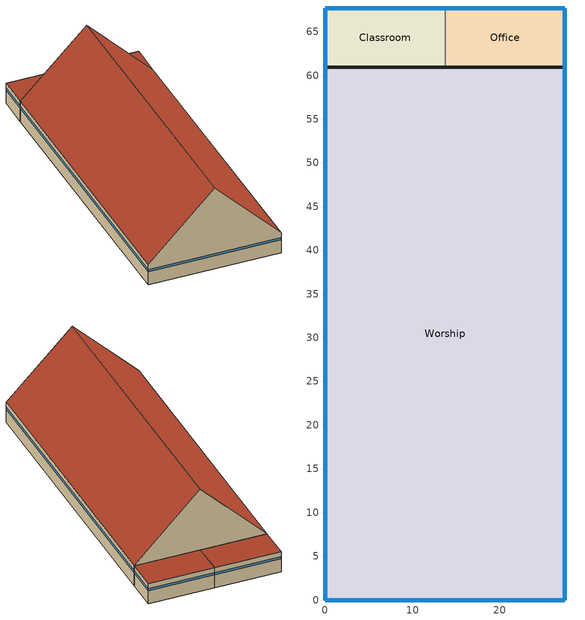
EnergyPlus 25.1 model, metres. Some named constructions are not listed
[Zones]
Classroom
 floor ground (classroom_floor SlabOnOrBelowGradeF073): 13.72,67.73 13.72,60.96 0,60.96 0,67.73 z0
 wall outside (Exterior Wall): 13.72,67.73 0,67.73 0,60.96 z0:4.57
 wall to Office (Interior Wall): 13.72,60.96 13.72,67.73 z0:4.57
 wall to Worship (Interior Wall): 0,60.96 13.72,60.96 z0:4.57
 window (Exterior Window): 13.69,67.73 0.03,67.73 / 0,67.71 0,60.99 z3:3.46
 roof outside (Exterior Roof): 0,67.73 0,60.96 13.72,60.96 13.72,67.73 z4.57
Office
 floor ground (office_floor SlabOnOrBelowGradeF073): 27.43,67.73 27.43,60.96 13.72,60.96 13.72,67.73 z0
 wall outside (Exterior Wall): 27.43,60.96 27.43,67.73 13.72,67.73 z0:4.57
 wall to Worship (Interior Wall): 13.72,60.96 27.43,60.96 z0:4.57
 window (Exterior Window): 27.43,60.99 27.43,67.71 / 27.41,67.73 13.74,67.73 z3:3.46
 roof outside (Exterior Roof): 13.72,67.73 13.72,60.96 27.43,60.96 27.43,67.73 z4.57
Worship
 floor ground (worship_floor SlabOnOrBelowGradeF073): 27.43,60.96 27.43,0 0,0 0,60.96 z0
 wall outside (Exterior Wall): 27.43,0 27.43,60.96 / 0,60.96 0,0 z0:4.57; 27.43,60.96,4.57 0,60.96,4.57 13.72,60.96,18.29; 0,0,4.57 0,0,0 27.43,0,0 27.43,0,4.57 13.72,0,18.29
 window (Exterior Window): 27.43,0.03 27.43,60.93 / 0.03,0 27.41,0 / 0,60.93 0,0.03 z3:3.46
 roof outside (Exterior Roof): 13.72,0,18.29 27.43,0,4.57 27.43,60.96,4.57 13.72,60.96,18.29; 13.72,60.96,18.29 0,60.96,4.57 0,0,4.57 13.72,0,18.29
[Construction:FfactorGroundFloor] F-Factor {W/m-K}=1.26344
Name | Area {m2} | PerimeterExposed {m}
classroom_floor SlabOnOrBelowGradeF073; office_floor SlabOnOrBelowGradeF073 | 92.89 | 20.49
worship_floor SlabOnOrBelowGradeF073 | 1672.25 | 149.35
[Zone] Multiplier=1; Floor Area {m2}=autocalculate; Part of Total Floor Area=Yes
Classroom; Office; Worship
